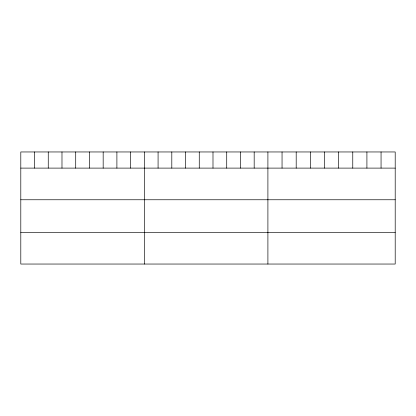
<?xml version="1.0" encoding="UTF-8"?>
<svg xmlns="http://www.w3.org/2000/svg" width="416" height="416" viewBox="0 0 416 416"><rect width="100%" height="100%" fill="white"/><g stroke="black" fill="none" stroke-linecap="round" stroke-linejoin="round"><path stroke-width="0.62" d="M395.2 168.106L395.2 264.04L20.8 264.04L20.8 151.96L395.2 151.96L395.2 168.106L20.8 168.106M20.8 199.763L395.2 199.763M20.8 232.383L395.2 232.383M381.056 151.96L381.056 168.106M366.912 151.96L366.912 168.106M352.768 151.96L352.768 168.106M338.624 151.96L338.624 168.106M324.48 151.96L324.48 168.106M310.336 151.96L310.336 168.106M296.192 151.96L296.192 168.106M282.048 151.96L282.048 168.106M267.904 151.96L267.904 264.04M254.176 151.96L254.176 168.106M240.448 151.96L240.448 168.106M226.72 151.96L226.72 168.106M212.992 151.96L212.992 168.106M199.264 151.96L199.264 168.106M185.536 151.96L185.536 168.106M171.808 151.96L171.808 168.106M158.08 151.96L158.08 168.106M144.352 151.96L144.352 264.04M130.624 151.96L130.624 168.106M116.896 151.96L116.896 168.106M103.168 151.96L103.168 168.106M89.44 151.96L89.44 168.106M75.712 151.96L75.712 168.106M61.984 151.96L61.984 168.106M48.256 151.96L48.256 168.106M34.528 151.96L34.528 168.106"/></g></svg>
